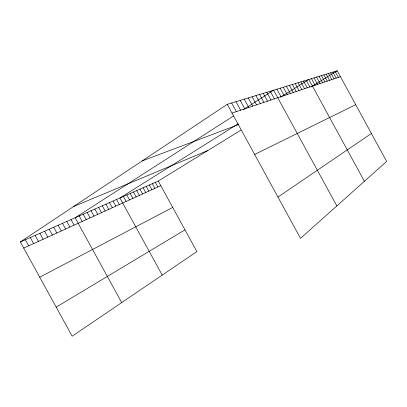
<?xml version="1.0" encoding="UTF-8"?>
<svg xmlns="http://www.w3.org/2000/svg" width="407" height="407" viewBox="0 0 407 407"><rect width="100%" height="100%" fill="white"/><g stroke="black" fill="none" stroke-linecap="round" stroke-linejoin="round"><path stroke-width="0.61" d="M277.935 197.049L371.413 133.481M20.35 241.946L158.262 181.069L196.896 251.582L72.166 336.202L20.35 241.946L227.243 104.329L337.225 70.798L386.65 161.421L300.519 238.349L227.243 104.329M233.582 115.919L75.132 217.765L121.703 302.594M243.04 109.844L273.616 90.191L336.823 205.927M238.192 123.779L119.923 197.99L162.215 275.112M280.525 97.217L308.827 79.451L364.402 181.293M158.262 181.069L240.924 130.133M311.019 86.94L337.225 70.798M56.191 307.148L184.987 229.838M39.723 277.187L172.705 207.428M254.65 154.451L355.703 104.68M23.728 248.092L160.78 185.663M73.621 206.512L207.88 150.498M142.084 160.974L238.507 124.603M232.026 113.075L340.45 76.704M94.846 209.061L97.756 214.372M91.031 210.745L93.966 216.102M87.154 212.459L90.115 217.852M83.211 214.199L86.198 219.638M79.207 215.964L82.219 221.454M70.991 219.592L74.054 225.168M66.779 221.449L69.867 227.075M62.495 223.341L65.608 229.014M58.135 225.264L61.279 230.988M53.699 227.223L56.873 232.997M49.186 229.217L52.386 235.037M44.597 231.242L47.823 237.118M39.922 233.308L43.178 239.235M35.16 235.409L38.446 241.387M30.311 237.546L33.628 243.584M25.376 239.728L28.724 245.818M240.161 100.392L244.76 108.801M235.968 101.669L240.623 110.19M231.664 102.981L236.381 111.615M155.321 182.367L157.86 186.996M152.335 183.684L154.894 188.349M149.308 185.022L151.882 189.718M146.235 186.375L148.83 191.112M143.116 187.754L145.731 192.521M139.952 189.148L142.587 193.956M136.742 190.568L139.392 195.406M133.481 192.007L136.152 196.886M130.169 193.467L132.86 198.382M126.806 194.953L129.523 199.903M123.392 196.459L126.129 201.45M116.504 199.501L119.287 204.568M113.034 201.033L115.837 206.14M109.508 202.589L112.332 207.733M105.932 204.166L108.776 209.356M102.294 205.774L105.159 210.999M98.596 207.407L101.491 212.673M335.098 71.444L338.354 77.406M332.936 72.105L336.218 78.124M330.728 72.777L334.045 78.851M328.485 73.464L331.827 79.599M326.19 74.16L329.568 80.352M323.855 74.873L327.269 81.125M321.474 75.6L324.918 81.914M319.047 76.338L322.527 82.718M316.57 77.096L320.085 83.537M314.041 77.864L317.592 84.371M311.462 78.653L315.049 85.226M306.222 80.25L309.885 86.956M303.561 81.059L307.26 87.836M300.844 81.888L304.584 88.736M298.072 82.733L301.846 89.652M295.243 83.598L299.059 90.588M292.348 84.478L296.204 91.544M289.397 85.378L293.294 92.521M286.375 86.299L290.318 93.518M283.292 87.24L287.276 94.541M280.138 88.202L284.167 95.584M276.913 89.184L280.988 96.647M270.243 91.219L274.41 98.855M266.788 92.272L271.006 100M263.253 93.351L267.521 101.165M259.635 94.455L263.955 102.361M255.927 95.584L260.302 103.587M252.131 96.744L256.558 104.843M248.239 97.929L252.722 106.13M244.251 99.145L248.794 107.448"/></g></svg>
